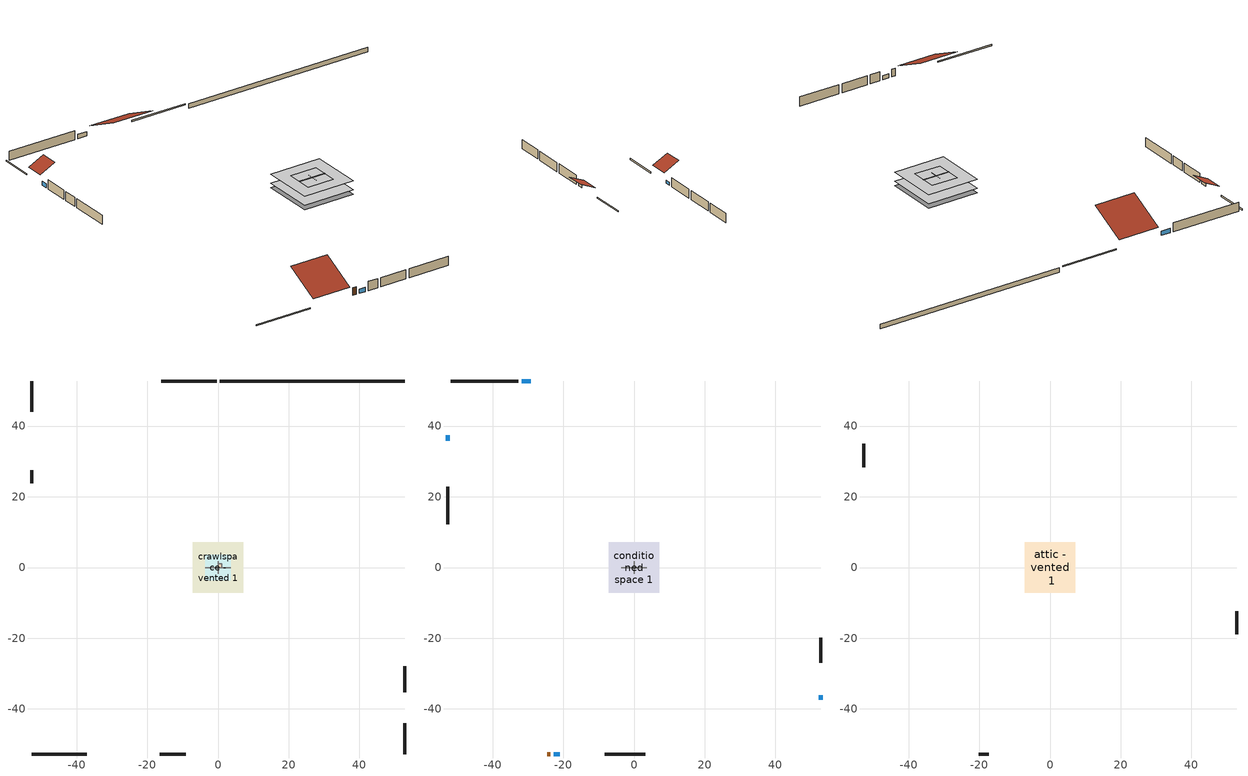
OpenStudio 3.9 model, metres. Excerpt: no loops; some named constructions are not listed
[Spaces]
garage 1
 floor foundation (Slab1 construction): -3.66,-3.66 -3.66,3.66 3.66,3.66 3.66,-3.66 z0
 wall outside (Wall1 construction): 52.75,-35.23 52.75,-27.92 z0.3:2.74
 wall outside (Wall2 construction): -16.46,-52.75 -9.14,-52.75 z0.3:2.74
 wall outside (Wall12 construction): -52.75,27.49 -52.75,23.83 z0.3:2.74
 wall to conditioned space 1 (Wall5 construction Reversed): 3.66,0 -3.66,0 z0.3:2.74
 wall to conditioned space 1 (Wall6 construction Reversed): 0,1.83 0,-1.83 z0.3:2.74
crawlspace - vented 1
 floor foundation (Slab2 construction): -7.11,-7.11 -7.11,7.11 7.11,7.11 7.11,-7.11 z-0.91
 wall outside (RimJoist1 construction): -0.39,52.75 -16.06,52.75 z0.3:0.61
 wall outside (RimJoist2 construction): 52.75,-52.75 52.75,-44.06 z0.3:0.61
 wall outside (RimJoist3 construction): -52.75,-52.75 -37.08,-52.75 z0.3:0.61
 wall outside (RimJoist4 construction): -52.75,52.75 -52.75,44.06 z0.3:0.61
 wall foundation (FoundationWall1 construction): 52.75,52.75 0.54,52.75 z-0.91:0.3
central ac and furnace airloop ret air space
 floor adiabatic (AdiabaticConst): 0,0 0,1 1,1 1,0 z0
 wall adiabatic (AdiabaticConst): 0,1 0,0 1,0 1,1 0,1 z0:1
 ceiling adiabatic (AdiabaticConst): 1,0 1,1 0,1 0,0 z1
conditioned space 1
 floor to crawlspace - vented 1 (Floor2 construction): -7.11,-7.11 -7.11,7.11 7.11,7.11 7.11,-7.11 z0.3
 wall outside (Wall3 construction): -32.73,52.75 -51.82,52.75 z0.3:2.74
 wall outside (Wall4 construction): 52.75,-26.99 52.75,-19.82 z0.3:2.74
 wall outside (Wall7 construction): -8.21,-52.75 3.24,-52.75 z0.3:2.74
 wall outside (Wall8 construction): -52.75,22.9 -52.75,12.3 z0.3:2.74
 wall outside (AdiabaticWallConstruction): -29.23,52.75 -31.8,52.75 z0.3:1.46; 52.75,-37.47 52.75,-36.16 z0.3:1.16; -22.75,-52.75 -21.06,-52.75 z0.3:1.43; -52.75,37.47 -52.75,35.87 z0.3:1.34
 wall outside (AdiabaticWallConstruction 1): -24.59,-52.75 -23.67,-52.75 z0.3:2.34
 window (WindowConstruction): -29.23,52.75 -31.8,52.75 z0.3:1.46
 window (WindowConstruction 1): 52.75,-37.47 52.75,-36.16 z0.3:1.16
 window (WindowConstruction 2): -22.75,-52.75 -21.06,-52.75 z0.3:1.43
 window (WindowConstruction 3): -52.75,37.47 -52.75,35.87 z0.3:1.34
 door (Door): -24.59,-52.75 -23.67,-52.75 z0.3:2.34
attic - vented 1
 floor to garage 1 (Floor1 construction): -3.66,-3.66 -3.66,3.66 3.66,3.66 3.66,-3.66 z2.74
 floor to conditioned space 1 (Floor3 construction Reversed): -7.11,-7.11 -7.11,7.11 7.11,7.11 7.11,-7.11 z2.74
 wall outside (Wall9 construction): 52.75,-18.89 52.75,-12.36 z0.3:2.74
 wall outside (Wall10 construction): -52.75,34.94 -52.75,28.42 z0.3:2.74
 wall outside (Wall11 construction): -20.13,-52.75 -17.38,-52.75 z0.3:2.74
 roof outside (Roof1 construction): -28.31,52.75,2.74 -28.31,42.63,7.81 -16.99,42.63,7.81 -16.99,52.75,2.74
 roof outside (Roof2 construction): 52.75,-38.4,2.74 48.51,-38.4,4.86 48.51,-43.14,4.86 52.75,-43.14,2.74
 roof outside (Roof3 construction): -52.75,38.4,2.74 -48.51,38.4,4.86 -48.51,43.14,4.86 -52.75,43.14,2.74
 roof outside (Roof4 construction): -25.52,-52.75,2.74 -25.52,-43.24,7.5 -36.16,-43.24,7.5 -36.16,-52.75,2.74
[Material] Roughness=Rough
Name | Thickness {m} | Conductivity {W/m-K} | Density {kg/m3} | Specific Heat {J/kg-K} | Thermal Absorptance | Solar Absorptance | Visible Absorptance
gypsum board | 0.0127 | 0.160291 | 801 | 837.4 | 0.9 | 0.6 | 0.6
osb sheathing 0.5 in. 2; osb sheathing 0.5 in. 3 | 0.0127 | 0.115458 | 512.64 | 1214.23
wall stud and cavity 2 | 0.1397 | 0.0856282 | 139.0536 | 1170.24 | 0.9 | 0.7 | 0.7
floor stud and cavity | 0.1397 | 0.0972396 | 92.3553 | 1139.71 | 0.9 | 0.7 | 0.7
floor rigid ins | 0.051816 | 0.029427 | 32.04 | 1214.23 | 0.9 | 0.7 | 0.7
osb sheathing 0.75 in. | 0.01905 | 0.115458 | 512.64 | 1214.23 | 0.9 | 0.7 | 0.7
floor covering | 0.0127 | 0.0433444 | 54.468 | 1339.84 | 0.9 | 0.6 | 0.6
ceiling loosefill ins | 0.254 | 0.0480833 | 16.02 | 1046.75 | 0.9 | 0.7 | 0.7
ceiling stud and cavity 1 | 0.1397 | 0.104117 | 65.682 | 1177.47 | 0.9 | 0.7 | 0.7
[Construction]
Wall5 construction: osb sheathing 0.5 in. 2, wall stud and cavity 2, gypsum board
Wall6 construction: osb sheathing 0.5 in. 3, wall stud and cavity 2, gypsum board
Floor2 construction Reversed: floor covering, osb sheathing 0.75 in., floor rigid ins, floor stud and cavity
Floor3 construction: ceiling loosefill ins, ceiling stud and cavity 1, gypsum board
[Schedule:Ruleset]
Name | Default Day Schedule
cooling season schedule | cooling season schedule default day
natural vent schedule | natural vent schedule default day
[Schedule:Day]
cooling season schedule default day; cooling season schedule day; cooling season schedule day 2; natural vent schedule default day: 24, 0, 0
cooling season schedule day 1; natural vent schedule day: 24, 0, 1
[Schedule:Rule] Apply Monday=Yes; Apply Wednesday=Yes; Apply Friday=Yes; Date Specification Type=DateRange; Start Day=1
Name | Schedule Ruleset | Rule Order | Day Schedule | Apply Sunday | Apply Tuesday | Apply Thursday | Apply Saturday | Start Month | End Month | End Day
cooling season schedule allday rule | cooling season schedule | 2 | cooling season schedule day | Yes | Yes | Yes | Yes | 1 | 5 | 31
cooling season schedule allday rule 1 | cooling season schedule | 1 | cooling season schedule day 1 | Yes | Yes | Yes | Yes | 6 | 9 | 30
cooling season schedule allday rule 2 | cooling season schedule | 0 | cooling season schedule day 2 | Yes | Yes | Yes | Yes | 10 | 12 | 31
natural vent schedule rule | natural vent schedule | 0 | natural vent schedule day | No | No | No | No | 1 | 12 | 31
